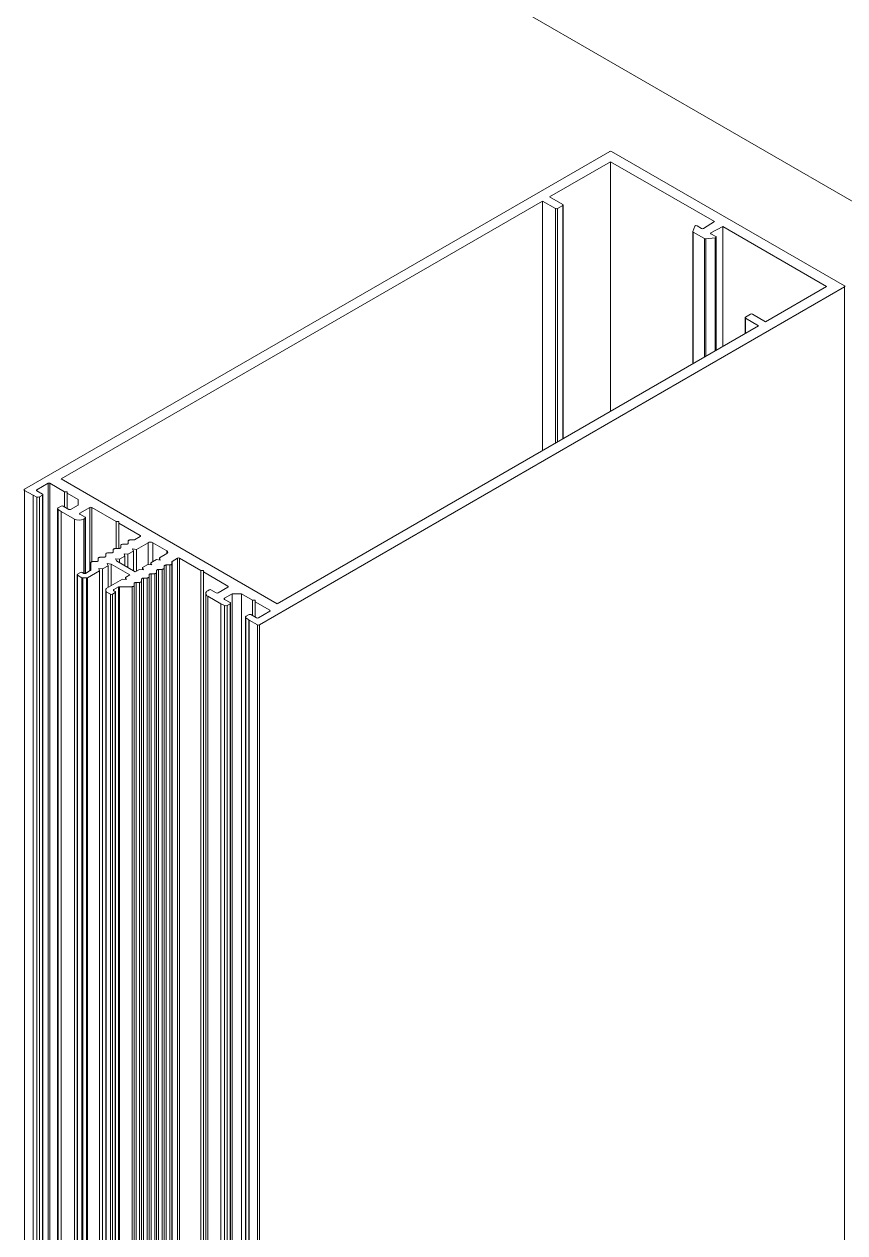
# Model space of a CAD drawing. Header units: millimetres. Extents: x 39 to 459, y 26 to 647.
# Drawn here: x 66.154 to 68.008, y 223.947 to 226.676 of the extents above; entities that cross this region are included whole.
import ezdxf

# ---------------------------------------------------------------- set-up
doc = ezdxf.new("R2010")
doc.units = ezdxf.units.MM
doc.layers.add('ANTET', color=7, linetype='Continuous')

# ---------------------------------------------------------------- blocks, each defined once
blk = doc.blocks.new('Griyaj Montajı')
at = {"color": 7, "linetype": 'Continuous', "lineweight": 15}
for p, q in [((11054.0981, 2116.1723), (11047.0041, 2120.2676)), ((11050.4312, 2118.0856), (11049.1096, 2117.3226)), ((11050.9615, 2117.7819), (11050.4355, 2118.0856)), ((11050.4333, 2118.0623), (11050.2955, 2117.9827)), ((11050.6679, 2117.9269), (11050.4333, 2118.0623)), ((11050.4333, 2118.0623), (11050.4333, 2117.499)), ((11050.2795, 2117.9735), (11049.1924, 2117.3459)), ((11050.3092, 2117.9564), (11050.2795, 2117.9735)), ((11050.2795, 2117.9735), (11050.2795, 2117.4102)), ((11050.2955, 2117.9827), (11050.3252, 2117.9656)), ((11050.3252, 2117.9631), (11050.3135, 2117.9564)), ((11050.326, 2117.437), (11050.326, 2117.9643)), ((11050.6193, 2117.9046), (11050.6234, 2117.9169)), ((11050.6286, 2117.9178), (11050.6387, 2117.9115)), ((11050.6431, 2117.9115), (11050.6679, 2117.9269)), ((11050.6867, 2117.9161), (11050.66, 2117.9017)), ((11050.9212, 2117.7806), (11050.6867, 2117.9161)), ((11050.6867, 2117.9161), (11050.6867, 2117.6452)), ((11050.6192, 2117.9043), (11050.6192, 2117.6063)), ((11050.6454, 2117.8885), (11050.6201, 2117.903)), ((11050.6694, 2117.8904), (11050.6481, 2117.888)), ((11050.66, 2117.8992), (11050.6709, 2117.8933)), ((11050.6718, 2117.6366), (11050.6718, 2117.8921)), ((11050.7834, 2117.701), (11050.9212, 2117.7806)), ((11049.64, 2117.0165), (11050.9615, 2117.7794)), ((11050.9615, 2117.7794), (11050.9615, 2095.4879)), ((11050.7369, 2117.7102), (11050.7369, 2117.6742)), ((11050.7377, 2117.7115), (11050.7494, 2117.7182)), ((11050.7674, 2117.6919), (11050.7377, 2117.709)), ((11050.7537, 2117.7182), (11050.7834, 2117.701)), ((11049.6803, 2117.0642), (11050.7674, 2117.6919)), ((11049.1924, 2117.3459), (11049.6803, 2117.0642)), ((11049.1096, 2117.3202), (11049.1287, 2117.3092)), ((11049.1096, 2117.3202), (11049.1096, 2095.0286)), ((11049.1372, 2117.3214), (11049.1627, 2117.3361)), ((11049.1499, 2117.3116), (11049.1372, 2117.319)), ((11049.1627, 2117.3361), (11049.1627, 2095.0445)), ((11049.1669, 2117.3361), (11049.1998, 2117.3171)), ((11049.1669, 2117.3361), (11049.1669, 2095.0445)), ((11049.1998, 2117.3171), (11049.2062, 2117.3171)), ((11049.1998, 2117.3171), (11049.1998, 2117.2828)), ((11049.2062, 2117.3171), (11049.2062, 2117.3135)), ((11049.1287, 2117.3092), (11049.1287, 2095.0176)), ((11049.1289, 2117.3091), (11049.1371, 2117.3051)), ((11049.1289, 2117.3091), (11049.1289, 2095.0175)), ((11049.1371, 2117.3051), (11049.1371, 2095.0135)), ((11049.1432, 2117.3053), (11049.1499, 2117.3092)), ((11049.1432, 2117.3053), (11049.1432, 2095.0137)), ((11049.1499, 2117.3092), (11049.1499, 2095.0176)), ((11049.1508, 2095.0188), (11049.1508, 2117.3104)), ((11049.2062, 2117.3135), (11049.2306, 2117.2994)), ((11049.2062, 2117.3135), (11049.2062, 2117.2792)), ((11049.2306, 2117.2994), (11049.2305, 2117.2871)), ((11049.1843, 2117.2789), (11049.1843, 2094.9874)), ((11049.1853, 2117.2773), (11049.1922, 2117.2725)), ((11049.1853, 2117.2773), (11049.1853, 2094.9857)), ((11049.1924, 2117.2847), (11049.1856, 2117.2808)), ((11049.1922, 2117.2725), (11049.1922, 2094.981)), ((11049.1924, 2117.2724), (11049.2221, 2117.2553)), ((11049.1924, 2117.2724), (11049.1924, 2094.9809)), ((11049.2093, 2117.2773), (11049.1966, 2117.2847)), ((11049.2305, 2117.2871), (11049.2136, 2117.2773)), ((11049.2348, 2117.2688), (11049.2571, 2117.2816)), ((11049.2465, 2117.2596), (11049.2348, 2117.2663)), ((11049.2613, 2117.2816), (11049.3165, 2117.2498)), ((11049.2221, 2117.2553), (11049.2221, 2094.9637)), ((11049.2433, 2117.2553), (11049.2465, 2117.2571)), ((11049.2473, 2117.1327), (11049.2473, 2117.2583)), ((11049.3165, 2117.2498), (11049.3228, 2117.2498)), ((11049.3165, 2117.2498), (11049.3165, 2117.1887)), ((11049.3228, 2117.2498), (11049.3228, 2117.2461)), ((11049.3228, 2117.2461), (11049.3706, 2117.2185)), ((11049.3228, 2117.2461), (11049.3228, 2117.1887)), ((11049.3559, 2117.2083), (11049.3484, 2117.2083)), ((11049.3706, 2117.2161), (11049.358, 2117.2088)), ((11049.3099, 2117.1861), (11049.3099, 2117.1815)), ((11049.3224, 2117.1887), (11049.3144, 2117.1887)), ((11049.3269, 2117.1959), (11049.3269, 2117.1913)), ((11049.3394, 2117.1985), (11049.3314, 2117.1985)), ((11049.3555, 2117.1829), (11049.3432, 2117.1758)), ((11049.3439, 2117.2057), (11049.3439, 2117.2011)), ((11049.3623, 2117.1868), (11049.3536, 2117.1879)), ((11049.3536, 2117.1879), (11049.3555, 2117.1829)), ((11049.3555, 2117.1829), (11049.3555, 2117.1388)), ((11049.3886, 2117.202), (11049.3623, 2117.1868)), ((11049.3623, 2117.1868), (11049.3623, 2117.1378)), ((11049.431, 2117.1836), (11049.3992, 2117.202)), ((11049.259, 2117.1567), (11049.259, 2117.1402)), ((11049.2715, 2117.1593), (11049.2635, 2117.1593)), ((11049.276, 2117.1665), (11049.276, 2117.1619)), ((11049.2884, 2117.1691), (11049.2805, 2117.1691)), ((11049.2929, 2117.1763), (11049.2929, 2117.1717)), ((11049.2963, 2117.1549), (11049.305, 2117.1538)), ((11049.2982, 2117.1499), (11049.2963, 2117.1549)), ((11049.3054, 2117.1789), (11049.2974, 2117.1789)), ((11049.305, 2117.1538), (11049.3474, 2117.1293)), ((11049.305, 2117.1538), (11049.305, 2117.1048)), ((11049.3241, 2117.1648), (11049.3154, 2117.1659)), ((11049.3154, 2117.1659), (11049.3173, 2117.1609)), ((11049.3173, 2117.1609), (11049.3598, 2117.1364)), ((11049.3364, 2117.1719), (11049.3241, 2117.1648)), ((11049.3241, 2117.1648), (11049.3241, 2117.157)), ((11049.3432, 2117.1758), (11049.3345, 2117.1769)), ((11049.3345, 2117.1769), (11049.3364, 2117.1719)), ((11049.3364, 2117.1719), (11049.3364, 2117.1499)), ((11049.3432, 2117.1758), (11049.3432, 2117.146)), ((11049.3761, 2117.1458), (11049.3884, 2117.1529)), ((11049.3884, 2117.1529), (11049.3971, 2117.1518)), ((11049.3951, 2117.1568), (11049.4075, 2117.1639)), ((11049.3971, 2117.1518), (11049.3951, 2117.1568)), ((11049.3951, 2117.1568), (11049.3951, 2117.152)), ((11049.4075, 2117.1639), (11049.4162, 2117.1628)), ((11049.4142, 2117.1678), (11049.431, 2117.1775)), ((11049.4162, 2117.1628), (11049.4142, 2117.1678)), ((11049.4142, 2117.1678), (11049.4142, 2117.1631)), ((11049.442, 2117.1543), (11049.442, 2117.1586)), ((11049.442, 2117.1543), (11049.442, 2094.8627)), ((11049.4428, 2117.1598), (11049.4554, 2117.1671)), ((11049.4428, 2117.1598), (11049.4428, 2094.8683)), ((11049.4554, 2117.1671), (11049.4554, 2094.8755)), ((11049.4597, 2117.1671), (11049.5074, 2117.1396)), ((11049.4597, 2117.1671), (11049.4597, 2094.8755)), ((11049.2286, 2117.1298), (11049.2286, 2094.8382)), ((11049.2359, 2117.1347), (11049.2295, 2117.131)), ((11049.2295, 2117.1285), (11049.239, 2117.123)), ((11049.2295, 2117.1285), (11049.2295, 2094.837)), ((11049.2433, 2117.1328), (11049.2401, 2117.1347)), ((11049.2581, 2117.1389), (11049.2475, 2117.1328)), ((11049.2518, 2117.123), (11049.2791, 2117.1388)), ((11049.2772, 2117.1438), (11049.2859, 2117.1427)), ((11049.2791, 2117.1388), (11049.2772, 2117.1438)), ((11049.2791, 2117.1388), (11049.2791, 2094.8473)), ((11049.2859, 2117.1427), (11049.2982, 2117.1499)), ((11049.2859, 2117.1427), (11049.2859, 2094.8512)), ((11049.2982, 2117.1499), (11049.2982, 2117.1009)), ((11049.3474, 2117.1293), (11049.3379, 2117.1238)), ((11049.3598, 2117.1364), (11049.3693, 2117.1419)), ((11049.3693, 2117.1419), (11049.378, 2117.1408)), ((11049.378, 2117.1408), (11049.3761, 2117.1458)), ((11049.3761, 2117.1458), (11049.3761, 2117.141)), ((11049.391, 2117.1249), (11049.391, 2117.1295)), ((11049.391, 2117.1249), (11049.391, 2094.8333)), ((11049.3955, 2117.1321), (11049.4035, 2117.1321)), ((11049.3955, 2117.1321), (11049.3955, 2094.8405)), ((11049.4035, 2117.1321), (11049.4035, 2094.8405)), ((11049.408, 2117.1347), (11049.408, 2117.1393)), ((11049.408, 2117.1347), (11049.408, 2094.8431)), ((11049.4125, 2117.1419), (11049.4205, 2117.1419)), ((11049.4125, 2117.1419), (11049.4125, 2094.8503)), ((11049.4205, 2117.1419), (11049.4205, 2094.8503)), ((11049.425, 2117.1445), (11049.425, 2117.1491)), ((11049.425, 2117.1445), (11049.425, 2094.8529)), ((11049.4295, 2117.1517), (11049.4375, 2117.1517)), ((11049.4295, 2117.1517), (11049.4295, 2094.8601)), ((11049.4375, 2117.1517), (11049.4375, 2094.8601)), ((11049.5074, 2117.1396), (11049.5137, 2117.1396)), ((11049.5074, 2117.1396), (11049.5074, 2094.848)), ((11049.5137, 2117.1396), (11049.5137, 2117.1359)), ((11049.5137, 2117.1359), (11049.5689, 2117.104)), ((11049.5137, 2117.1359), (11049.5137, 2094.8443)), ((11049.239, 2117.123), (11049.239, 2094.8315)), ((11049.2412, 2117.1225), (11049.2496, 2117.1225)), ((11049.2412, 2117.1225), (11049.2412, 2094.831)), ((11049.2496, 2117.1225), (11049.2496, 2094.831)), ((11049.2518, 2117.123), (11049.2518, 2094.8315)), ((11049.3311, 2117.1198), (11049.2942, 2117.0985)), ((11049.3112, 2117.0961), (11049.3218, 2117.1022)), ((11049.3218, 2117.1022), (11049.3218, 2094.8106)), ((11049.3239, 2117.1027), (11049.3526, 2117.1027)), ((11049.3239, 2117.1027), (11049.3239, 2094.8111)), ((11049.3398, 2117.1187), (11049.3311, 2117.1198)), ((11049.3379, 2117.1238), (11049.3398, 2117.1187)), ((11049.3379, 2117.1238), (11049.3379, 2117.119)), ((11049.3526, 2117.1027), (11049.3526, 2094.8111)), ((11049.3571, 2117.1053), (11049.3571, 2117.1099)), ((11049.3571, 2117.1053), (11049.3571, 2094.8137)), ((11049.3616, 2117.1125), (11049.3696, 2117.1125)), ((11049.3616, 2117.1125), (11049.3616, 2094.8209)), ((11049.3696, 2117.1125), (11049.3696, 2094.8209)), ((11049.3741, 2117.1151), (11049.3741, 2117.1197)), ((11049.3741, 2117.1151), (11049.3741, 2094.8235)), ((11049.3786, 2117.1223), (11049.3865, 2117.1223)), ((11049.3786, 2117.1223), (11049.3786, 2094.8307)), ((11049.3865, 2117.1223), (11049.3865, 2094.8307)), ((11049.5689, 2117.1016), (11049.5466, 2117.0887)), ((11049.2933, 2117.0973), (11049.2933, 2117.0924)), ((11049.2933, 2117.0924), (11049.2933, 2094.8008)), ((11049.2942, 2117.0912), (11049.3037, 2117.0857)), ((11049.2942, 2117.0912), (11049.2942, 2094.7996)), ((11049.3037, 2117.0857), (11049.3037, 2094.7941)), ((11049.308, 2117.0857), (11049.3143, 2117.0893)), ((11049.308, 2117.0857), (11049.308, 2094.7941)), ((11049.3143, 2117.0918), (11049.3112, 2117.0936)), ((11049.3143, 2117.0893), (11049.3143, 2094.7978)), ((11049.3152, 2094.799), (11049.3152, 2117.0906)), ((11049.5189, 2117.0875), (11049.5189, 2094.7959)), ((11049.5265, 2117.0955), (11049.5233, 2117.0936)), ((11049.5233, 2117.0814), (11049.553, 2117.0642)), ((11049.5233, 2117.0814), (11049.5233, 2094.7898)), ((11049.5424, 2117.0887), (11049.5307, 2117.0955)), ((11049.5615, 2117.0765), (11049.5784, 2117.0863)), ((11049.5742, 2117.0667), (11049.5615, 2117.074)), ((11049.5784, 2117.0863), (11049.5997, 2117.0863)), ((11049.5784, 2117.0863), (11049.5784, 2094.7947)), ((11049.5997, 2117.0863), (11049.6241, 2117.0722)), ((11049.5997, 2117.0863), (11049.5997, 2094.7947)), ((11049.6241, 2117.0722), (11049.6304, 2117.0722)), ((11049.6241, 2117.0722), (11049.6241, 2117.0379)), ((11049.6304, 2117.0722), (11049.6304, 2117.0685)), ((11049.553, 2117.0642), (11049.553, 2094.7727)), ((11049.5532, 2117.0641), (11049.5614, 2117.0602)), ((11049.5532, 2117.0641), (11049.5532, 2094.7726)), ((11049.5614, 2117.0602), (11049.5614, 2094.7686)), ((11049.5674, 2117.0603), (11049.5742, 2117.0642)), ((11049.5674, 2117.0603), (11049.5674, 2094.7688)), ((11049.5742, 2117.0642), (11049.5742, 2094.7727)), ((11049.5751, 2094.7739), (11049.5751, 2117.0655)), ((11049.6304, 2117.0685), (11049.6633, 2117.0495)), ((11049.6304, 2117.0685), (11049.6304, 2117.0342)), ((11049.6633, 2117.0471), (11049.6378, 2117.0324)), ((11049.6085, 2117.034), (11049.6085, 2094.7424)), ((11049.6096, 2117.0323), (11049.6165, 2117.0276)), ((11049.6096, 2117.0323), (11049.6096, 2094.7408)), ((11049.6166, 2117.0398), (11049.6099, 2117.0358)), ((11049.6165, 2117.0276), (11049.6165, 2094.7361)), ((11049.6166, 2117.0275), (11049.6357, 2117.0165)), ((11049.6166, 2117.0275), (11049.6166, 2094.7359)), ((11049.6336, 2117.0324), (11049.6209, 2117.0398)), ((11049.6357, 2117.0165), (11049.6357, 2094.7249)), ((11049.64, 2117.0165), (11049.64, 2094.7249))]:
    blk.add_line(p, q, dxfattribs=at)
at = {"color": 8, "linetype": 'Continuous', "lineweight": 15}
for p, q in [((11050.3092, 2117.9564), (11050.3092, 2117.4273)), ((11050.3135, 2117.9564), (11050.3135, 2117.4298)), ((11050.3252, 2117.9631), (11050.3252, 2117.4365)), ((11050.6201, 2117.903), (11050.6201, 2117.6068)), ((11050.66, 2117.9017), (11050.66, 2117.8992)), ((11050.6694, 2117.8904), (11050.6694, 2117.6352)), ((11050.6454, 2117.8885), (11050.6454, 2117.6214)), ((11050.6481, 2117.888), (11050.6481, 2117.6229)), ((11050.7377, 2117.709), (11050.7377, 2117.6747)), ((11049.1372, 2117.3214), (11049.1372, 2117.319)), ((11049.2348, 2117.2688), (11049.2348, 2117.2663)), ((11049.2571, 2117.2816), (11049.2571, 2117.1383)), ((11049.2613, 2117.2816), (11049.2613, 2117.159)), ((11049.2433, 2117.2553), (11049.2433, 2117.1328)), ((11049.2465, 2117.2571), (11049.2465, 2117.1324)), ((11049.3706, 2117.2185), (11049.3706, 2117.2161)), ((11049.3886, 2117.202), (11049.3886, 2117.1529)), ((11049.3992, 2117.202), (11049.3992, 2117.1592)), ((11049.431, 2117.1836), (11049.431, 2117.1775)), ((11049.5689, 2117.104), (11049.5689, 2117.1016)), ((11049.3112, 2117.0961), (11049.3112, 2117.0936)), ((11049.5615, 2117.0765), (11049.5615, 2117.074)), ((11049.6633, 2117.0495), (11049.6633, 2117.0471))]:
    blk.add_line(p, q, dxfattribs=at)
at = {"color": 7, "linetype": 'Continuous', "lineweight": 15, "flags": 128}
for points in [[(11050.6709, 2117.8933), (11050.6714, 2117.893), (11050.6717, 2117.8925), (11050.6718, 2117.8921), (11050.6717, 2117.8916), (11050.6714, 2117.8912), (11050.6708, 2117.8908), (11050.6702, 2117.8905), (11050.6694, 2117.8904)], [(11049.1856, 2117.2808), (11049.1851, 2117.2804), (11049.1847, 2117.28), (11049.1844, 2117.2795), (11049.1843, 2117.279), (11049.1843, 2117.2786), (11049.1845, 2117.2781), (11049.1849, 2117.2777), (11049.1853, 2117.2773)], [(11049.3484, 2117.2083), (11049.3475, 2117.2083), (11049.3466, 2117.2081), (11049.3459, 2117.2079), (11049.3452, 2117.2076), (11049.3446, 2117.2072), (11049.3442, 2117.2067), (11049.3439, 2117.2062), (11049.3439, 2117.2057)], [(11049.3099, 2117.1815), (11049.3098, 2117.181), (11049.3096, 2117.1805), (11049.3092, 2117.1801), (11049.3086, 2117.1797), (11049.3079, 2117.1794), (11049.3071, 2117.1791), (11049.3063, 2117.179), (11049.3054, 2117.1789)], [(11049.3144, 2117.1887), (11049.3135, 2117.1887), (11049.3127, 2117.1885), (11049.3119, 2117.1883), (11049.3112, 2117.188), (11049.3107, 2117.1876), (11049.3103, 2117.1871), (11049.31, 2117.1866), (11049.3099, 2117.1861)], [(11049.3269, 2117.1913), (11049.3268, 2117.1908), (11049.3265, 2117.1903), (11049.3261, 2117.1899), (11049.3256, 2117.1895), (11049.3249, 2117.1892), (11049.3241, 2117.1889), (11049.3233, 2117.1888), (11049.3224, 2117.1887)], [(11049.3314, 2117.1985), (11049.3305, 2117.1985), (11049.3297, 2117.1983), (11049.3289, 2117.1981), (11049.3282, 2117.1978), (11049.3276, 2117.1974), (11049.3272, 2117.1969), (11049.327, 2117.1964), (11049.3269, 2117.1959)], [(11049.3439, 2117.2011), (11049.3438, 2117.2006), (11049.3435, 2117.2001), (11049.3431, 2117.1997), (11049.3425, 2117.1993), (11049.3419, 2117.199), (11049.3411, 2117.1987), (11049.3402, 2117.1986), (11049.3394, 2117.1985)], [(11049.2635, 2117.1593), (11049.2626, 2117.1593), (11049.2618, 2117.1591), (11049.261, 2117.1589), (11049.2603, 2117.1586), (11049.2598, 2117.1582), (11049.2593, 2117.1577), (11049.2591, 2117.1573), (11049.259, 2117.1567)], [(11049.276, 2117.1619), (11049.2759, 2117.1614), (11049.2756, 2117.1609), (11049.2752, 2117.1605), (11049.2747, 2117.1601), (11049.274, 2117.1598), (11049.2732, 2117.1595), (11049.2724, 2117.1594), (11049.2715, 2117.1593)], [(11049.2805, 2117.1691), (11049.2796, 2117.1691), (11049.2788, 2117.1689), (11049.278, 2117.1687), (11049.2773, 2117.1684), (11049.2767, 2117.168), (11049.2763, 2117.1675), (11049.2761, 2117.167), (11049.276, 2117.1665)], [(11049.2929, 2117.1717), (11049.2929, 2117.1712), (11049.2926, 2117.1707), (11049.2922, 2117.1703), (11049.2916, 2117.1699), (11049.2909, 2117.1696), (11049.2902, 2117.1693), (11049.2893, 2117.1692), (11049.2884, 2117.1691)], [(11049.2974, 2117.1789), (11049.2966, 2117.1789), (11049.2957, 2117.1787), (11049.2949, 2117.1785), (11049.2943, 2117.1782), (11049.2937, 2117.1778), (11049.2933, 2117.1773), (11049.293, 2117.1768), (11049.2929, 2117.1763)], [(11049.4375, 2117.1517), (11049.4383, 2117.1517), (11049.4392, 2117.1519), (11049.44, 2117.1521), (11049.4406, 2117.1525), (11049.4412, 2117.1529), (11049.4416, 2117.1533), (11049.4419, 2117.1538), (11049.442, 2117.1543)], [(11049.3865, 2117.1223), (11049.3874, 2117.1224), (11049.3883, 2117.1225), (11049.389, 2117.1227), (11049.3897, 2117.1231), (11049.3903, 2117.1235), (11049.3907, 2117.1239), (11049.391, 2117.1244), (11049.391, 2117.1249)], [(11049.391, 2117.1295), (11049.3911, 2117.13), (11049.3914, 2117.1305), (11049.3918, 2117.131), (11049.3924, 2117.1313), (11049.393, 2117.1317), (11049.3938, 2117.1319), (11049.3947, 2117.1321), (11049.3955, 2117.1321)], [(11049.4035, 2117.1321), (11049.4044, 2117.1322), (11049.4052, 2117.1323), (11049.406, 2117.1325), (11049.4067, 2117.1329), (11049.4073, 2117.1333), (11049.4077, 2117.1337), (11049.4079, 2117.1342), (11049.408, 2117.1347)], [(11049.408, 2117.1393), (11049.4081, 2117.1398), (11049.4084, 2117.1403), (11049.4088, 2117.1407), (11049.4093, 2117.1411), (11049.41, 2117.1415), (11049.4108, 2117.1417), (11049.4116, 2117.1419), (11049.4125, 2117.1419)], [(11049.4205, 2117.1419), (11049.4214, 2117.142), (11049.4222, 2117.1421), (11049.423, 2117.1423), (11049.4237, 2117.1427), (11049.4242, 2117.1431), (11049.4246, 2117.1435), (11049.4249, 2117.144), (11049.425, 2117.1445)], [(11049.425, 2117.1491), (11049.4251, 2117.1496), (11049.4253, 2117.1501), (11049.4257, 2117.1505), (11049.4263, 2117.1509), (11049.427, 2117.1513), (11049.4278, 2117.1515), (11049.4286, 2117.1516), (11049.4295, 2117.1517)], [(11049.3526, 2117.1027), (11049.3535, 2117.1028), (11049.3543, 2117.1029), (11049.3551, 2117.1032), (11049.3558, 2117.1035), (11049.3563, 2117.1039), (11049.3568, 2117.1043), (11049.357, 2117.1048), (11049.3571, 2117.1053)], [(11049.3571, 2117.1099), (11049.3572, 2117.1104), (11049.3574, 2117.1109), (11049.3579, 2117.1114), (11049.3584, 2117.1117), (11049.3591, 2117.1121), (11049.3599, 2117.1123), (11049.3607, 2117.1125), (11049.3616, 2117.1125)], [(11049.3696, 2117.1125), (11049.3705, 2117.1126), (11049.3713, 2117.1127), (11049.3721, 2117.1129), (11049.3728, 2117.1133), (11049.3733, 2117.1137), (11049.3737, 2117.1141), (11049.374, 2117.1146), (11049.3741, 2117.1151)], [(11049.3741, 2117.1197), (11049.3742, 2117.1202), (11049.3744, 2117.1207), (11049.3748, 2117.1212), (11049.3754, 2117.1215), (11049.3761, 2117.1219), (11049.3769, 2117.1221), (11049.3777, 2117.1223), (11049.3786, 2117.1223)], [(11049.6099, 2117.0358), (11049.6093, 2117.0355), (11049.6089, 2117.0351), (11049.6087, 2117.0346), (11049.6085, 2117.0341), (11049.6086, 2117.0336), (11049.6088, 2117.0332), (11049.6091, 2117.0327), (11049.6096, 2117.0323)]]:
    blk.add_lwpolyline(points, dxfattribs=at)
at = {"color": 7, "linetype": 'Continuous', "lineweight": 15}
for centre, radius, start, end in [((11050.4333, 2118.0815), 0.00461, 62.6035, 117.4014), ((11050.3114, 2117.9605), 0.00461, 242.6292, 297.3757), ((11050.3247, 2117.9643), 0.00131, 290.8081, 69.1771), ((11050.6265, 2117.9145), 0.00384, 56.6908, 142.0967), ((11050.6206, 2117.9043), 0.00136, 167.6008, 248.3632), ((11050.6409, 2117.9155), 0.00455, 241.1953, 298.7808), ((11050.6604, 2117.9004), 0.00133, 108.2608, 251.8107), ((11050.6475, 2117.8925), 0.00455, 242.4865, 277.4368), ((11050.9611, 2117.7806), 0.00131, 290.7574, 69.2278), ((11050.7382, 2117.7102), 0.00131, 110.8018, 249.1834), ((11050.7515, 2117.7141), 0.00461, 62.626, 117.3789), ((11049.1101, 2117.3214), 0.00131, 110.8081, 249.1771), ((11049.1377, 2117.3202), 0.00131, 110.7867, 249.1985), ((11049.1648, 2117.332), 0.00461, 62.6178, 117.3871), ((11049.1295, 2117.3105), 0.00153, 237.9228, 246.0703), ((11049.14, 2117.3115), 0.00699, 245.6851, 297.1893), ((11049.1495, 2117.3104), 0.00131, 290.7415, 69.362), ((11049.193, 2117.2737), 0.00141, 233.6727, 242.1781), ((11049.1945, 2117.2806), 0.0046, 62.5405, 117.425), ((11049.2115, 2117.2814), 0.00461, 242.6292, 297.3757), ((11049.2353, 2117.2675), 0.00131, 110.7574, 249.2278), ((11049.2592, 2117.2775), 0.00461, 62.6292, 117.3757), ((11049.2327, 2117.2758), 0.0231, 242.6211, 297.3838), ((11049.246, 2117.2583), 0.00131, 290.8081, 69.1771), ((11049.3559, 2117.2126), 0.00432, 268.8303, 298.053), ((11049.3701, 2117.2173), 0.00131, 290.8081, 69.1771), ((11049.3939, 2117.1918), 0.0115, 62.6247, 117.3871), ((11049.4299, 2117.1806), 0.00328, 290.7812, 69.1774), ((11049.4435, 2117.1585), 0.00151, 114.3378, 174.3689), ((11049.4575, 2117.163), 0.00461, 62.6292, 117.3757), ((11049.23, 2117.1298), 0.00131, 110.8018, 249.1834), ((11049.238, 2117.1306), 0.00461, 62.626, 117.3789), ((11049.2454, 2117.1369), 0.0046, 242.5405, 297.425), ((11049.2575, 2117.1403), 0.00151, 294.3838, 354.3229), ((11049.2411, 2117.1269), 0.00434, 241.9974, 271.1402), ((11049.2497, 2117.1268), 0.00432, 268.8412, 298.0553), ((11049.2948, 2117.0972), 0.00151, 114.3378, 174.3689), ((11049.3238, 2117.0984), 0.00432, 88.8468, 118.0497), ((11049.5684, 2117.1028), 0.00131, 290.785, 69.1854), ((11049.2948, 2117.0926), 0.00151, 185.6951, 245.5659), ((11049.3059, 2117.0898), 0.00461, 242.6292, 297.3757), ((11049.3116, 2117.0949), 0.00131, 110.7184, 249.3704), ((11049.3139, 2117.0906), 0.00131, 290.8081, 69.1771), ((11049.5256, 2117.0875), 0.00655, 110.7911, 249.1912), ((11049.5286, 2117.0914), 0.00461, 62.6237, 117.3812), ((11049.5445, 2117.0928), 0.00461, 242.5974, 297.4125), ((11049.5619, 2117.0753), 0.00131, 110.8081, 249.1771), ((11049.5538, 2117.0655), 0.00154, 237.9453, 246.0544), ((11049.5642, 2117.0666), 0.00699, 245.6809, 297.1935), ((11049.5737, 2117.0655), 0.00131, 290.7415, 69.362), ((11049.6628, 2117.0483), 0.00131, 290.8081, 69.1771), ((11049.6173, 2117.0288), 0.00141, 233.6727, 242.1781), ((11049.6188, 2117.0357), 0.0046, 62.535, 117.4305), ((11049.6357, 2117.0365), 0.00461, 242.6292, 297.3757), ((11049.6378, 2117.0206), 0.00461, 242.6292, 297.3757)]:
    blk.add_arc(centre, radius, start, end, dxfattribs=at)

msp = doc.modelspace()

# ---------------------------------------------------------------- block references
at = {"layer": 'ANTET', "color": 0}
msp.add_blockref('Griyaj Montajı', (-10982.9547, -1891.697), dxfattribs=at)

doc.saveas('drawing.dxf')
